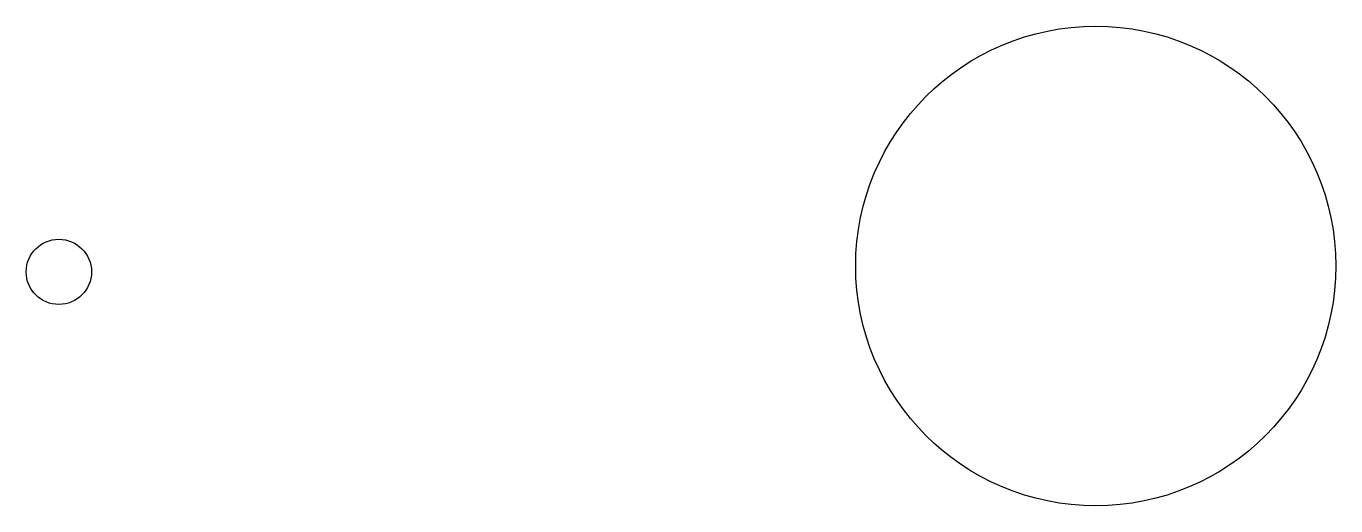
# Model space of a CAD drawing. Header units: inches. Extents: x -0.04 to 1.54, y -0.28 to 0.3.
import ezdxf

# ---------------------------------------------------------------- set-up
doc = ezdxf.new("R2010")
doc.units = ezdxf.units.IN
doc.header["$MEASUREMENT"] = 0

# ---------------------------------------------------------------- blocks, each defined once
blk = doc.blocks.new('*U8')
blk.add_circle((0, 0), 1)
blk = doc.blocks.new('*U9')
blk.add_circle((6.347, 0.18), 7.35)

msp = doc.modelspace()

# ---------------------------------------------------------------- block references
at = {"xscale": 0.0393700787401575, "yscale": 0.0393700787401575, "zscale": 0.0393700787401575}
for name, p in [('*U9', (1, 0)), ('*U8', (0, 0))]:
    msp.add_blockref(name, p, dxfattribs=at)

doc.saveas('drawing.dxf')
